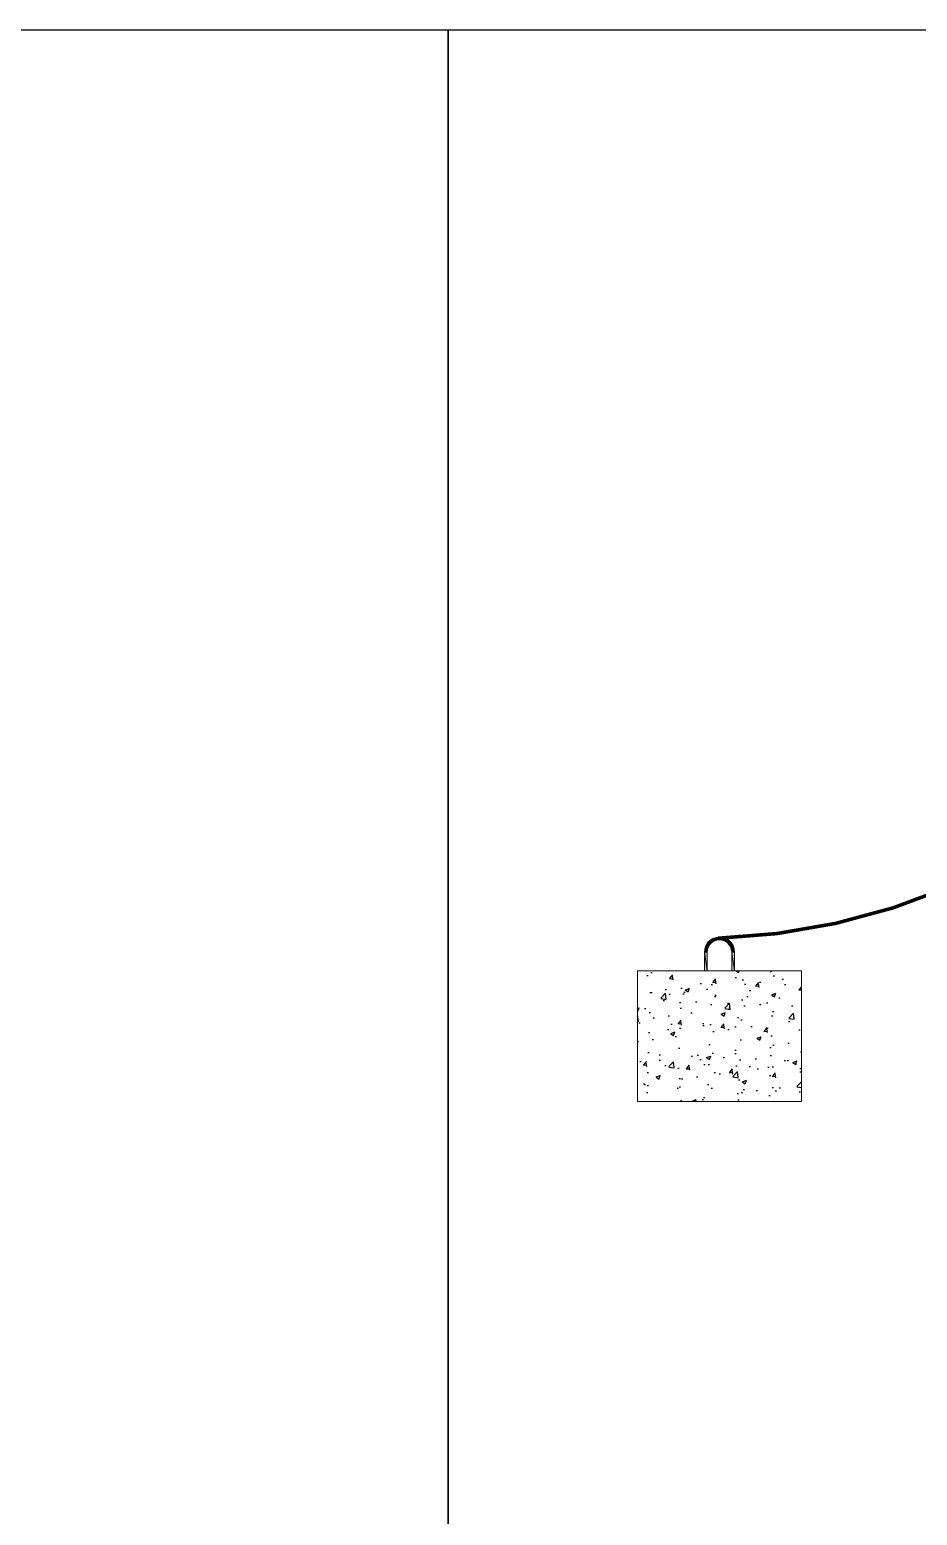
# Model space of a CAD drawing. Header units: millimetres. Extents: x -1822632 to -1305911, y 1206448 to 1536160.
# Drawn here: x -1796792 to -1793037, y 1240021 to 1246308 of the extents above; entities that cross this region are included whole.
import ezdxf

# ---------------------------------------------------------------- set-up
doc = ezdxf.new("R2010")
doc.units = ezdxf.units.MM
doc.header["$LTSCALE"] = 1000
doc.linetypes.add('DASH', pattern=[0.35, 0.25, -0.1])
for name, color, linetype in [('W- bollard系船栓', 4, 'CONTINUOUS'), ('桩', 170, 'CONTINUOUS'), ('驳岸', 148, 'CONTINUOUS')]:
    doc.layers.add(name, color=color, linetype=linetype)

msp = doc.modelspace()

# ---------------------------------------------------------------- hatches: boundary and pattern name
at = {"layer": '桩'}
for points in [[(-1793935.797, 1242418.596), (-1793923.756, 1242415.819), (-1793937.652, 1242404.7)], [(-1793923.756, 1242415.819), (-1793937.652, 1242404.7), (-1793925.611, 1242404.7)], [(-1793931.165, 1242432.493), (-1793920.047, 1242426.938), (-1793935.797, 1242418.596)], [(-1793920.047, 1242426.938), (-1793935.797, 1242418.596), (-1793923.756, 1242415.819)], [(-1793923.756, 1242444.543), (-1793914.492, 1242437.125), (-1793931.165, 1242432.493)], [(-1793914.492, 1242437.125), (-1793931.165, 1242432.493), (-1793920.047, 1242426.938)], [(-1793913.56, 1242454.73), (-1793906.15, 1242444.543), (-1793923.756, 1242444.543)], [(-1793906.15, 1242444.543), (-1793923.756, 1242444.543), (-1793914.492, 1242437.125)], [(-1793901.518, 1242462.14), (-1793895.963, 1242451.021), (-1793913.56, 1242454.73)], [(-1793895.963, 1242451.021), (-1793913.56, 1242454.73), (-1793906.15, 1242444.543)], [(-1793887.622, 1242466.772), (-1793884.845, 1242454.73), (-1793901.518, 1242462.14)], [(-1793884.845, 1242454.73), (-1793901.518, 1242462.14), (-1793895.963, 1242451.021)], [(-1793873.726, 1242468.626), (-1793873.726, 1242456.585), (-1793887.622, 1242466.772)], [(-1793873.726, 1242456.585), (-1793887.622, 1242466.772), (-1793884.845, 1242454.73)], [(-1793862.607, 1242454.73), (-1793873.726, 1242468.626), (-1793873.726, 1242456.585)], [(-1793859.83, 1242466.772), (-1793862.607, 1242454.73), (-1793873.726, 1242468.626)], [(-1793851.497, 1242451.021), (-1793859.83, 1242466.772), (-1793862.607, 1242454.73)], [(-1793845.933, 1242462.14), (-1793851.497, 1242451.021), (-1793859.83, 1242466.772)], [(-1793841.301, 1242444.543), (-1793845.933, 1242462.14), (-1793851.497, 1242451.021)], [(-1793833.892, 1242454.73), (-1793841.301, 1242444.543), (-1793845.933, 1242462.14)], [(-1793833.892, 1242437.125), (-1793833.892, 1242454.73), (-1793841.301, 1242444.543)], [(-1793823.705, 1242444.543), (-1793833.892, 1242437.125), (-1793833.892, 1242454.73)], [(-1793827.405, 1242426.938), (-1793823.705, 1242444.543), (-1793833.892, 1242437.125)], [(-1793816.286, 1242432.493), (-1793827.405, 1242426.938), (-1793823.705, 1242444.543)], [(-1793823.705, 1242415.819), (-1793816.286, 1242432.493), (-1793827.405, 1242426.938)], [(-1793811.654, 1242418.596), (-1793823.705, 1242415.819), (-1793816.286, 1242432.493)], [(-1793821.85, 1242404.7), (-1793811.654, 1242418.596), (-1793823.705, 1242415.819)], [(-1793809.809, 1242404.7), (-1793821.85, 1242404.7), (-1793811.654, 1242418.596)], [(-1793937.652, 1242404.7), (-1793925.611, 1242325.032), (-1793937.652, 1242325.032)], [(-1793925.611, 1242404.7), (-1793937.652, 1242404.7), (-1793925.611, 1242325.032)], [(-1793809.809, 1242325.032), (-1793821.85, 1242404.7), (-1793809.809, 1242404.7)], [(-1793821.85, 1242325.032), (-1793809.809, 1242325.032), (-1793821.85, 1242404.7)]]:
    msp.add_hatch(color=256, dxfattribs=at).paths.add_polyline_path(points)
at = {"layer": '驳岸'}
h = msp.add_hatch(dxfattribs=at)
h.set_pattern_fill('AR-CONC', color=256, scale=100)
h.set_pattern_definition([(50, (-2587644.44, 1127882.77), (182.18467, -15.939086), [19.05, -209.55]), (355, (-2587644.44, 1127882.77), (-35.242826, 191.056643), [15.24, -167.64]), (100.451, (-2587629.25, 1127881.45), (146.9425, 175.116688), [16.19, -178.09]), (46.1842, (-2587644.44, 1127933.57), (271.07904, -42.04233), [28.575, -314.325]), (96.6356, (-2587621.85, 1127930.07), (237.404234, 247.42556), [24.285, -267.135]), (351.184, (-2587644.44, 1127933.57), (237.40461, 247.42512), [22.86, -251.46]), (21, (-2587619.04, 1127920.87), (151.61488, -102.265519), [19.05, -209.55]), (326, (-2587619.04, 1127920.87), (61.80203, 184.187966), [15.24, -167.64]), (71.4514, (-2587606.4, 1127912.35), (213.41649, 81.922858), [16.19, -178.09]), (37.5, (-2587644.435, 1127882.774), (3.088603, 84.555039), [0, -165.608, 0, -170.18, 0, -168.275]), (7.5, (-2587644.435, 1127882.77), (66.819663, 100.180575), [0, -97.028, 0, -161.798, 0, -64.135]), (327.5, (-2587701.08, 1127882.774), (135.590595, -5.728744), [0, -63.5, 0, -198.12, 0, -262.89]), (317.5, (-2587726.48, 1127882.77), (148.129181, 25.426491), [0, -82.55, 0, -131.572, 0, -186.69])])
h.paths.add_polyline_path([(-1794220.209, 1242325.032), (-1793527.252, 1242325.032), (-1793527.252, 1241772.892), (-1794220.209, 1241772.892)])

# ---------------------------------------------------------------- linework, layer by layer
at = {"layer": 'W- bollard系船栓'}
for points in [[(-1804419.544, 1246308.295), (-1795022.159, 1246308.295), (-1795022.159, 1238660.674), (-1804419.544, 1238660.674)], [(-1795022.159, 1246308.295), (-1785624.774, 1246308.295), (-1785624.774, 1238660.674), (-1795022.159, 1238660.674)]]:
    msp.add_lwpolyline(points, close=True, dxfattribs=at)
at = {"layer": '桩', "linetype": 'DASH', "const_width": 15, "elevation": 0}
msp.add_lwpolyline([(-1793880.674, 1242463.067, 0.23469415), (-1791743.902, 1243615.527, -3.14819762)], format="xyb", dxfattribs=at)
at = {"layer": '桩', "lineweight": 0}
for points in [[(-1793935.797, 1242418.596), (-1793923.756, 1242415.819), (-1793937.652, 1242404.7), (-1793935.797, 1242418.596)], [(-1793923.756, 1242415.819), (-1793937.652, 1242404.7), (-1793925.611, 1242404.7), (-1793923.756, 1242415.819)], [(-1793931.165, 1242432.493), (-1793920.047, 1242426.938), (-1793935.797, 1242418.596), (-1793931.165, 1242432.493)], [(-1793920.047, 1242426.938), (-1793935.797, 1242418.596), (-1793923.756, 1242415.819), (-1793920.047, 1242426.938)], [(-1793923.756, 1242444.543), (-1793914.492, 1242437.125), (-1793931.165, 1242432.493), (-1793923.756, 1242444.543)], [(-1793914.492, 1242437.125), (-1793931.165, 1242432.493), (-1793920.047, 1242426.938), (-1793914.492, 1242437.125)], [(-1793913.56, 1242454.73), (-1793906.15, 1242444.543), (-1793923.756, 1242444.543), (-1793913.56, 1242454.73)], [(-1793906.15, 1242444.543), (-1793923.756, 1242444.543), (-1793914.492, 1242437.125), (-1793906.15, 1242444.543)], [(-1793901.518, 1242462.14), (-1793895.963, 1242451.021), (-1793913.56, 1242454.73), (-1793901.518, 1242462.14)], [(-1793895.963, 1242451.021), (-1793913.56, 1242454.73), (-1793906.15, 1242444.543), (-1793895.963, 1242451.021)], [(-1793887.622, 1242466.772), (-1793884.845, 1242454.73), (-1793901.518, 1242462.14), (-1793887.622, 1242466.772)], [(-1793884.845, 1242454.73), (-1793901.518, 1242462.14), (-1793895.963, 1242451.021), (-1793884.845, 1242454.73)], [(-1793873.726, 1242468.626), (-1793873.726, 1242456.585), (-1793887.622, 1242466.772), (-1793873.726, 1242468.626)], [(-1793873.726, 1242456.585), (-1793887.622, 1242466.772), (-1793884.845, 1242454.73), (-1793873.726, 1242456.585)], [(-1793862.607, 1242454.73), (-1793873.726, 1242468.626), (-1793873.726, 1242456.585), (-1793862.607, 1242454.73)], [(-1793859.83, 1242466.772), (-1793862.607, 1242454.73), (-1793873.726, 1242468.626), (-1793859.83, 1242466.772)], [(-1793851.497, 1242451.021), (-1793859.83, 1242466.772), (-1793862.607, 1242454.73), (-1793851.497, 1242451.021)], [(-1793845.933, 1242462.14), (-1793851.497, 1242451.021), (-1793859.83, 1242466.772), (-1793845.933, 1242462.14)], [(-1793841.301, 1242444.543), (-1793845.933, 1242462.14), (-1793851.497, 1242451.021), (-1793841.301, 1242444.543)], [(-1793833.892, 1242454.73), (-1793841.301, 1242444.543), (-1793845.933, 1242462.14), (-1793833.892, 1242454.73)], [(-1793833.892, 1242437.125), (-1793833.892, 1242454.73), (-1793841.301, 1242444.543), (-1793833.892, 1242437.125)], [(-1793823.705, 1242444.543), (-1793833.892, 1242437.125), (-1793833.892, 1242454.73), (-1793823.705, 1242444.543)], [(-1793827.405, 1242426.938), (-1793823.705, 1242444.543), (-1793833.892, 1242437.125), (-1793827.405, 1242426.938)], [(-1793816.286, 1242432.493), (-1793827.405, 1242426.938), (-1793823.705, 1242444.543), (-1793816.286, 1242432.493)], [(-1793823.705, 1242415.819), (-1793816.286, 1242432.493), (-1793827.405, 1242426.938), (-1793823.705, 1242415.819)], [(-1793811.654, 1242418.596), (-1793823.705, 1242415.819), (-1793816.286, 1242432.493), (-1793811.654, 1242418.596)], [(-1793821.85, 1242404.7), (-1793811.654, 1242418.596), (-1793823.705, 1242415.819), (-1793821.85, 1242404.7)], [(-1793809.809, 1242404.7), (-1793821.85, 1242404.7), (-1793811.654, 1242418.596), (-1793809.809, 1242404.7)], [(-1793937.652, 1242404.7), (-1793925.611, 1242325.032), (-1793937.652, 1242325.032), (-1793937.652, 1242404.7)], [(-1793925.611, 1242404.7), (-1793937.652, 1242404.7), (-1793925.611, 1242325.032), (-1793925.611, 1242404.7)], [(-1793809.809, 1242325.032), (-1793821.85, 1242404.7), (-1793809.809, 1242404.7), (-1793809.809, 1242325.032)], [(-1793821.85, 1242325.032), (-1793809.809, 1242325.032), (-1793821.85, 1242404.7), (-1793821.85, 1242325.032)]]:
    msp.add_lwpolyline(points, dxfattribs=at)
at = {"layer": '驳岸', "lineweight": 5}
msp.add_lwpolyline([(-1794220.209, 1242325.032), (-1793527.252, 1242325.032), (-1793527.252, 1241772.892), (-1794220.209, 1241772.892), (-1794220.209, 1242325.032)], dxfattribs=at)

doc.saveas('drawing.dxf')
